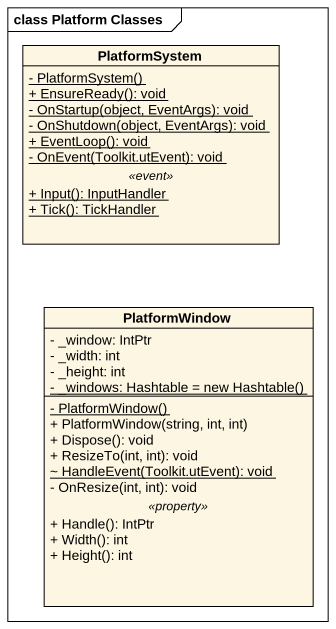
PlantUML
@startuml
mainframe class Platform Classes
hide circle
hide empty members
skinparam classAttributeIconSize 0
class PlatformSystem {
  {static} - PlatformSystem()
  {static} + EnsureReady(): void
  {static} - OnStartup(object, EventArgs): void
  {static} - OnShutdown(object, EventArgs): void
  {static} + EventLoop(): void
  {static} - OnEvent(Toolkit.utEvent): void
  .. <<event>> ..
  {static} + Input(): InputHandler
  {static} + Tick(): TickHandler
}
class PlatformWindow {
  - _window: IntPtr
  - _width: int
  - _height: int
  {static} {field} - _windows: Hashtable = new Hashtable()
  --
  {static} - PlatformWindow()
  + PlatformWindow(string, int, int)
  + Dispose(): void
  + ResizeTo(int, int): void
  {static} ~ HandleEvent(Toolkit.utEvent): void
  - OnResize(int, int): void
  .. <<property>> ..
  + Handle(): IntPtr
  + Width(): int
  + Height(): int
}
@enduml
